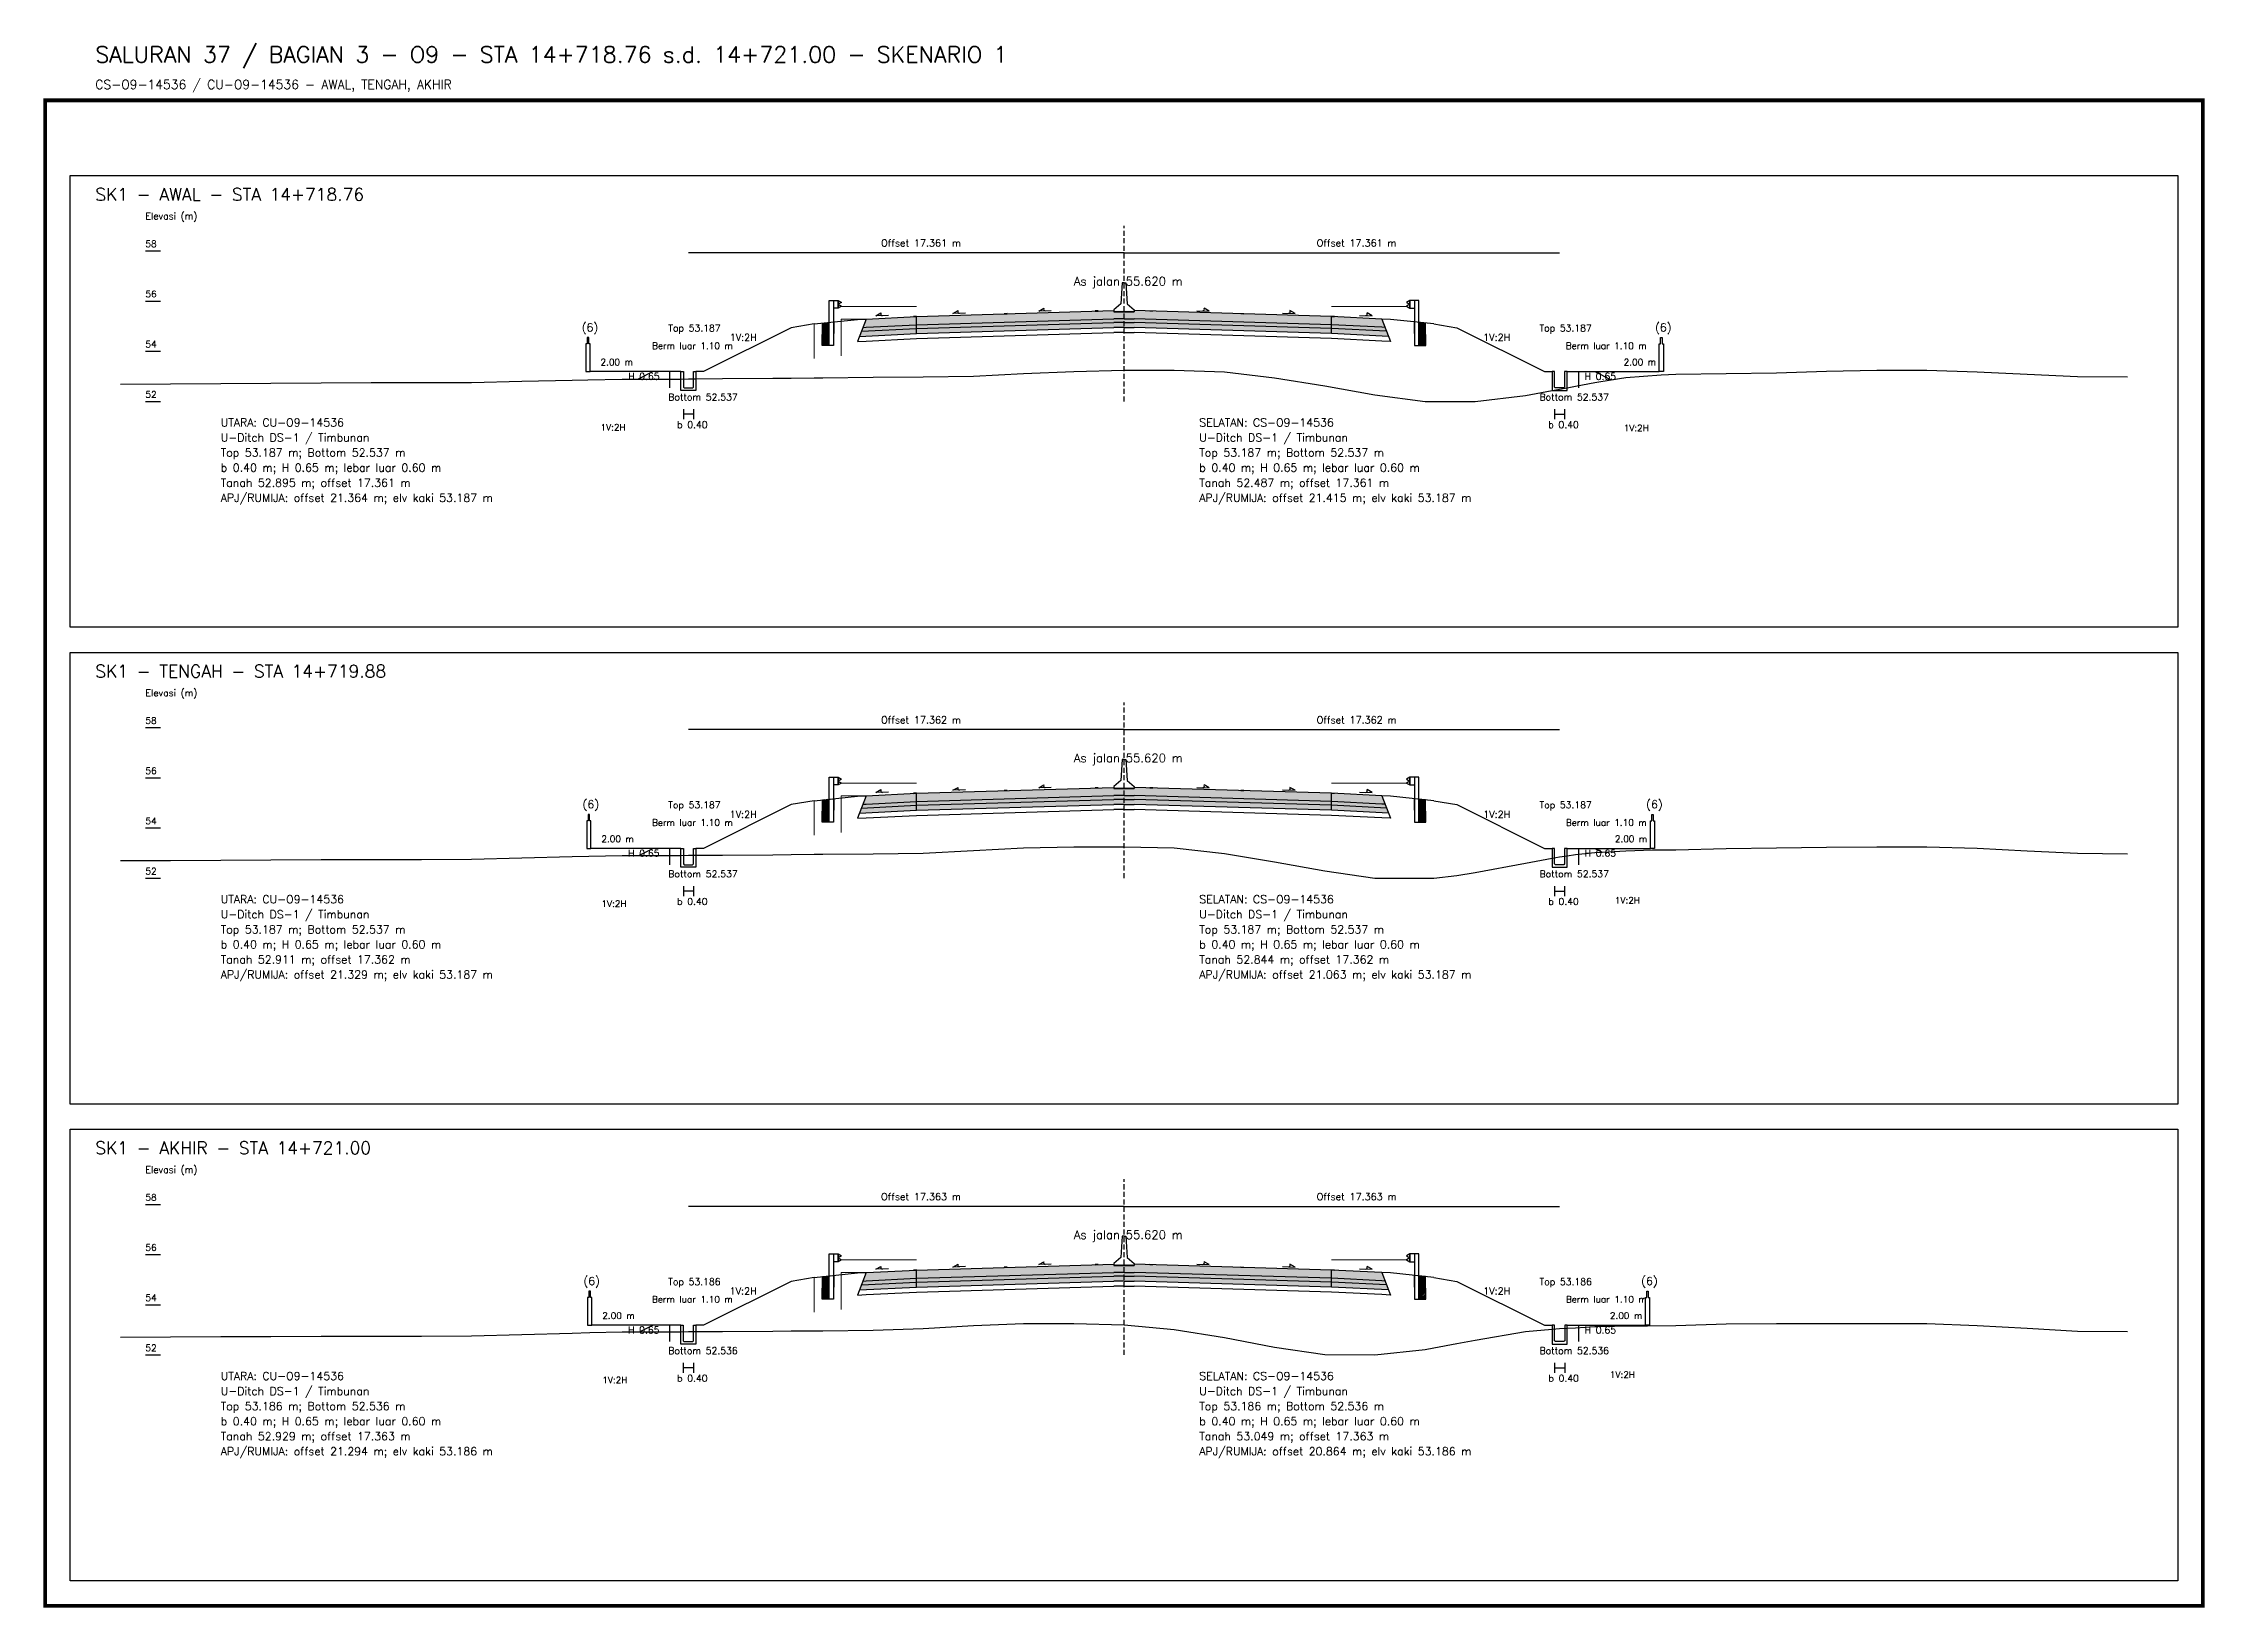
# Model space of a CAD drawing. Header units: metres. Extents: x -24715 to -24517, y 27498 to 30841.
# Drawn here: x -24713.7 to -24627.5, y 27855.2 to 27917.5 of the extents above; entities that cross this region are included whole.
import ezdxf

# ---------------------------------------------------------------- set-up
doc = ezdxf.new("R2010")
doc.units = ezdxf.units.M
doc.linetypes.add('PS_DASH', pattern=[0.3, 0.2, -0.1])
for name, color, linetype, lineweight in [('Dimensi', 230, 'Continuous', 20), ('GRS-ARSIR (HATCH)', 8, 'Continuous', 9), ('Guardrail', 20, 'Continuous', 30), ('HATCH - Beton ramping', 210, 'Continuous', 9), ('HATCH - LFA', 30, 'Continuous', 9), ('HATCH - Pavement', 50, 'Continuous', 9), ('Marka', 20, 'Continuous', 30), ('POT_ALL_GROUP', 2, 'Continuous', 70)]:
    doc.layers.add(name, color=color, linetype=linetype, lineweight=lineweight)
for name, color, linetype in [('POT_ALL_APJ', 2, 'Continuous'), ('POT_ALL_BORDER', 8, 'Continuous'), ('POT_ALL_CHANNEL1', 200, 'Continuous'), ('POT_ALL_DIM', 7, 'Continuous'), ('POT_ALL_GROUND', 1, 'Continuous'), ('POT_ALL_GUIDE', 8, 'Continuous'), ('POT_ALL_ROAD', 4, 'Continuous')]:
    doc.layers.add(name, color=color, linetype=linetype)
doc.styles.get("Standard").update_dxf_attribs({"font": 'simplex.shx'})

# ---------------------------------------------------------------- blocks, each defined once
blk = doc.blocks.new('JALAN_ASLI_TIPIKAL_2OKT_METER')
at = {"layer": 'Guardrail', "lineweight": 9}
h = blk.add_hatch(dxfattribs=at)
h.set_pattern_fill('JIS_LC_20', color=256, scale=0.002)
h.set_pattern_definition([(45, (-29.65569, -21.99233), (-0.02828427, 0.02828427), []), (45, (-29.65489, -21.99233), (-0.02828427, 0.02828427), [])])
h.paths.add_polyline_path([(-12.025, -1.394), (-11.753, -1.394), (-11.753, -0.471), (-12.018, -0.498)])
h = blk.add_hatch(dxfattribs=at)
h.set_pattern_fill('JIS_LC_20', color=256, scale=0.002)
h.set_pattern_definition([(45, (-29.40569, -21.99233), (-0.02828427, 0.02828427), []), (45, (-29.40489, -21.99233), (-0.02828427, 0.02828427), [])])
h.paths.add_polyline_path([(12.018, -0.498), (11.753, -0.471), (11.753, -1.394), (12.025, -1.394)])
at = {"layer": 'HATCH - Beton ramping'}
h = blk.add_hatch(dxfattribs=at)
h.set_pattern_fill('AR-CONC', color=256, scale=0.0005)
h.set_pattern_definition([(50, (-28.949556, -21.99233), (0.09109233, -0.00796954), [0.009525, -0.104775]), (355, (-28.94956, -21.99233), (-0.0176217, 0.09552842), [0.00762, -0.0838203]), (100.45144, (-28.941965, -21.992995), (0.07347062, 0.08755888), [0.008095, -0.08904512]), (46.1842, (-28.94956, -21.96693), (0.13553952, -0.02102116), [0.0142875, -0.1571625]), (96.63556, (-28.93826, -21.96868), (0.11870207, 0.12371306), [0.0121425, -0.1335678]), (351.18415, (-28.94956, -21.96693), (0.11870207, 0.12371306), [0.01143, -0.12572987]), (21, (-28.936856, -21.97328), (0.0758072, -0.0511326), [0.009525, -0.104775]), (326, (-28.93686, -21.97328), (0.03090101, 0.09209398), [0.00762, -0.08382]), (71.45144, (-28.93054, -21.97754), (0.1067082, 0.04096138), [0.008095, -0.08904497]), (37.5, (-28.949556, -21.99233), (0.001544302, 0.04227752), [0, -0.082804, 0, -0.08509, 0, -0.0841375]), (7.5, (-28.949556, -21.99233), (0.03340983, 0.05009029), [0, -0.048514, 0, -0.080899, 0, -0.0320675]), (327.5, (-28.977877, -21.99233), (0.067795298, -0.002864372), [0, -0.03175, 0, -0.09906, 0, -0.131445]), (317.5, (-28.990577, -21.99233), (0.07406459, 0.01271325), [0, -0.041275, 0, -0.065786, 0, -0.093345])])
h.paths.add_polyline_path([(-8.27, -0.566), (-10.401, -0.666), (-10.461, -0.826), (-8.27, -0.716)])
h.paths.add_polyline_path([(-0.4, -0.48), (0, -0.48), (0, -0.33), (-0.4, -0.33), (-8.27, -0.566), (-8.27, -0.716)])
h = blk.add_hatch(dxfattribs=at)
h.set_pattern_fill('AR-CONC', color=256, scale=0.0005)
h.set_pattern_definition([(50, (-28.699556, -21.99233), (0.09109233, -0.00796954), [0.009525, -0.104775]), (355, (-28.69956, -21.99233), (-0.01762171, 0.09552842), [0.00762, -0.0838203]), (100.45144, (-28.691965, -21.992995), (0.07347062, 0.08755888), [0.008095, -0.08904512]), (46.1842, (-28.69956, -21.96693), (0.13553952, -0.02102116), [0.0142875, -0.1571625]), (96.63556, (-28.68826, -21.96868), (0.11870207, 0.12371306), [0.0121425, -0.1335678]), (351.18415, (-28.69956, -21.96693), (0.11870207, 0.12371306), [0.01143, -0.12572987]), (21, (-28.686856, -21.97328), (0.0758072, -0.0511326), [0.009525, -0.104775]), (326, (-28.68686, -21.97328), (0.03090101, 0.09209398), [0.00762, -0.08382]), (71.45144, (-28.68054, -21.97754), (0.10670821, 0.04096138), [0.008095, -0.08904497]), (37.5, (-28.699556, -21.99233), (0.001544302, 0.04227752), [0, -0.082804, 0, -0.08509, 0, -0.0841375]), (7.5, (-28.699556, -21.99233), (0.03340983, 0.050090287), [0, -0.048514, 0, -0.080899, 0, -0.0320675]), (327.5, (-28.727877, -21.99233), (0.067795298, -0.002864372), [0, -0.03175, 0, -0.09906, 0, -0.131445]), (317.5, (-28.740577, -21.99233), (0.07406459, 0.012713246), [0, -0.041275, 0, -0.065786, 0, -0.093345])])
h.paths.add_polyline_path([(8.27, -0.566), (10.401, -0.666), (10.461, -0.826), (8.27, -0.716)])
h.paths.add_polyline_path([(0.4, -0.48), (0, -0.48), (0, -0.33), (0.4, -0.33), (8.27, -0.566), (8.27, -0.716)])
at = {"layer": 'HATCH - LFA'}
h = blk.add_hatch(dxfattribs=at)
h.set_pattern_fill('GRAVEL', color=256, scale=0.0075)
h.set_pattern_definition([(228.012788, (-28.812396, -21.801831), (-1.524, -1.7145), [0.0256291, -2.5372863]), (184.96974, (-28.829541, -21.820881), (2.2859999991, 0.1905000109), [0.04398035, -4.3540537]), (132.510447, (-28.873356, -21.824691), (1.9050000008, -2.0954999993), [0.0310111, -3.0701042]), (267.27369, (-28.947651, -21.872316), (0.1905000004, 3.81), [0.0400503, -3.9649828]), (292.833654, (-28.949556, -21.912321), (-0.9525, 2.286), [0.0392725, -3.8879856]), (357.27369, (-28.934316, -21.948516), (-3.81, 0.1905000004), [0.0400503, -3.9649828]), (37.69424, (-28.894311, -21.950421), (-2.4764999999, -1.9050000001), [0.0529645, -5.24348365]), (72.255328, (-28.852401, -21.918036), (1.3335000004, 4.1909999999), [0.050004, -4.95039425]), (121.429566, (-28.837161, -21.870411), (-1.5240000002, 2.4764999999), [0.040186, -3.9784159]), (175.23636, (-28.858116, -21.836121), (2.0955, -0.1905), [0.0458785, -2.2480453]), (222.397438, (-28.903836, -21.832311), (-2.2859999999, -2.0955000001), [0.05933084, -5.8737579]), (138.814075, (-28.759056, -21.874221), (-1.3335, 1.143), [0.0202503, -2.0047924]), (171.469234, (-28.774296, -21.860886), (2.4765, -0.3809999996), [0.03852615, -3.8140979]), (225, (-28.8124, -21.85517), (0, -0.1905), [0.0269407, -0.242467]), (203.19859, (-28.82573, -21.832311), (0.9525, 0.381), [0.0145081, -1.4362967]), (291.80141, (-28.839066, -21.838026), (-0.1905, 0.5715), [0.0205174, -1.0053565]), (30.96376, (-28.831446, -21.857076), (0.5715, 0.381), [0.033324, -1.0774724]), (161.56505, (-28.80287, -21.83993), (0.381, -0.1905), [0.0240965, -0.5783174]), (16.38954, (-28.949556, -21.838026), (1.905, 0.5715), [0.0337566, -3.341912]), (70.346176, (-28.917171, -21.828501), (-0.762, -2.0955), [0.0283199, -2.8036662]), (293.19859, (-28.80287, -21.801831), (-0.381, 0.9525), [0.029016, -1.4217888]), (343.61046, (-28.791441, -21.828501), (-1.905, 0.5715), [0.0337566, -3.341912]), (339.443955, (-28.949556, -21.956136), (-0.9525, 0.381), [0.0325526, -1.5950801]), (294.77514, (-28.919076, -21.967566), (-0.952500001, 2.0954999995), [0.0272754, -2.7002695]), (66.80141, (-28.800966, -21.992331), (0.381, 0.9525), [0.029016, -1.4217888]), (17.354025, (-28.789536, -21.965661), (-2.4765, -0.762), [0.0319337, -3.1614282]), (69.443955, (-28.89431, -21.992331), (-0.381, -0.9525), [0.0162763, -1.6113564]), (101.30993, (-28.812396, -21.99233), (-0.1905, 0.762), [0.0097136, -0.9616496]), (165.96376, (-28.8143, -21.982806), (0.5715, -0.1905), [0.0392725, -0.7461791]), (186.009006, (-28.852401, -21.973281), (1.905, 0.1905), [0.036395, -3.6031024]), (303.69007, (-28.831446, -21.87422), (-0.1905, 0.381), [0.0274743, -0.6593832]), (353.157227, (-28.816206, -21.897081), (3.2385, -0.3809999998), [0.0479668, -4.7487007]), (60.945396, (-28.76858, -21.902796), (-0.762, -1.3335), [0.0196131, -1.9417044]), (90, (-28.75906, -21.88565), (-0.1905, 0.1905), [0.01143, -0.17907]), (120.256437, (-28.856211, -21.967566), (0.762, -1.3335), [0.026465, -2.6200456]), (48.012787, (-28.869546, -21.944706), (1.524, 1.7145), [0.0512582, -2.5116572]), (0, (-28.83526, -21.9066), (0.1905, 0.1905), [0.04953, -0.14097]), (325.304846, (-28.785726, -21.906606), (1.9050000007, -1.333499999), [0.0301207, -2.9819488]), (254.0546, (-28.76096, -21.92375), (-0.1905, -0.762), [0.0277372, -1.3591238]), (207.645975, (-28.768581, -21.950421), (-3.6195000001, -1.9049999997), [0.0451609, -4.4709348]), (175.426079, (-28.808586, -21.971376), (-2.4765, 0.1905), [0.0477772, -4.7299385])])
h.paths.add_polyline_path([(-8.27, -0.716), (-10.461, -0.826), (-10.54, -1.03), (-8.27, -0.916)])
h.paths.add_polyline_path([(-0.4, -0.68), (0, -0.68), (0, -0.48), (-0.4, -0.48), (-8.27, -0.716), (-8.27, -0.916)])
h = blk.add_hatch(dxfattribs=at)
h.set_pattern_fill('GRAVEL', color=256, scale=0.0075)
h.set_pattern_definition([(228.012788, (-28.562396, -21.801831), (-1.524, -1.7145), [0.0256291, -2.5372863]), (184.96974, (-28.579541, -21.820881), (2.2859999991, 0.1905000109), [0.04398035, -4.3540537]), (132.510447, (-28.623356, -21.824691), (1.9050000008, -2.0954999993), [0.0310111, -3.0701042]), (267.27369, (-28.697651, -21.872316), (0.1905000004, 3.81), [0.04005034, -3.9649828]), (292.833654, (-28.699556, -21.912321), (-0.9525, 2.286), [0.0392725, -3.8879856]), (357.27369, (-28.684316, -21.948516), (-3.81, 0.1905000004), [0.04005034, -3.9649828]), (37.69424, (-28.644311, -21.950421), (-2.4764999999, -1.9050000001), [0.0529645, -5.24348365]), (72.255328, (-28.602401, -21.918036), (1.3335000004, 4.1909999999), [0.050004, -4.95039425]), (121.429566, (-28.587161, -21.870411), (-1.5240000002, 2.4764999999), [0.040186, -3.9784159]), (175.23636, (-28.608116, -21.836121), (2.0955, -0.1905000003), [0.0458785, -2.2480453]), (222.397438, (-28.653836, -21.832311), (-2.2859999999, -2.0955000001), [0.05933084, -5.87375794]), (138.814075, (-28.509056, -21.874221), (-1.3335, 1.143), [0.02025034, -2.0047924]), (171.469234, (-28.524296, -21.860886), (2.4765, -0.3809999996), [0.03852615, -3.8140979]), (225, (-28.5624, -21.85517), (0, -0.1905), [0.0269407, -0.242467]), (203.19859, (-28.57573, -21.832311), (0.9525, 0.381), [0.0145081, -1.4362967]), (291.80141, (-28.589066, -21.838026), (-0.1905, 0.5715), [0.0205174, -1.0053565]), (30.96376, (-28.581446, -21.857076), (0.5715, 0.381), [0.033324, -1.0774724]), (161.56505, (-28.55287, -21.83993), (0.381, -0.1905), [0.0240965, -0.57831736]), (16.38954, (-28.699556, -21.838026), (1.905, 0.5715), [0.0337566, -3.341912]), (70.346176, (-28.667171, -21.828501), (-0.762, -2.0955), [0.0283199, -2.8036662]), (293.19859, (-28.55287, -21.801831), (-0.381, 0.9525), [0.029016, -1.4217888]), (343.61046, (-28.541441, -21.828501), (-1.905, 0.5714999999), [0.0337566, -3.341912]), (339.443955, (-28.699556, -21.956136), (-0.9525, 0.381), [0.03255264, -1.5950801]), (294.77514, (-28.669076, -21.967566), (-0.952500001, 2.0954999995), [0.0272754, -2.7002695]), (66.80141, (-28.550966, -21.992331), (0.381, 0.9525), [0.029016, -1.4217888]), (17.354025, (-28.539536, -21.965661), (-2.4765, -0.7620000002), [0.0319337, -3.1614282]), (69.443955, (-28.64431, -21.992331), (-0.381, -0.9525), [0.0162763, -1.6113564]), (101.30993, (-28.562396, -21.99233), (-0.1905, 0.762), [0.0097136, -0.9616496]), (165.96376, (-28.5643, -21.982806), (0.5715, -0.1905), [0.0392725, -0.7461791]), (186.009006, (-28.602401, -21.973281), (1.905, 0.1905), [0.036395, -3.6031024]), (303.69007, (-28.581446, -21.87422), (-0.1905, 0.381), [0.0274743, -0.6593832]), (353.157227, (-28.566206, -21.897081), (3.2385, -0.3809999998), [0.04796676, -4.7487007]), (60.945396, (-28.51858, -21.902796), (-0.762, -1.3335), [0.0196131, -1.9417044]), (90, (-28.50906, -21.88565), (-0.1905, 0.1905), [0.01143, -0.17907]), (120.256437, (-28.606211, -21.967566), (0.762, -1.3335), [0.026465, -2.62004556]), (48.012787, (-28.619546, -21.944706), (1.524, 1.7145), [0.0512582, -2.5116572]), (0, (-28.58526, -21.9066), (0.1905, 0.1905), [0.04953, -0.14097]), (325.304846, (-28.535726, -21.906606), (1.9050000007, -1.333499999), [0.0301207, -2.98194875]), (254.054604, (-28.51096, -21.92375), (-0.1905, -0.762), [0.0277372, -1.35912375]), (207.645975, (-28.518581, -21.950421), (-3.6195000001, -1.9049999997), [0.0451609, -4.4709348]), (175.426079, (-28.558586, -21.971376), (-2.4765, 0.1905), [0.0477772, -4.7299385])])
h.paths.add_polyline_path([(8.27, -0.716), (10.461, -0.826), (10.54, -1.03), (8.27, -0.916)])
h.paths.add_polyline_path([(0.4, -0.68), (0, -0.68), (0, -0.48), (0.4, -0.48), (8.27, -0.716), (8.27, -0.916)])
at = {"layer": 'HATCH - Pavement'}
h = blk.add_hatch(dxfattribs=at)
h.set_pattern_fill('AR-CONC', color=256, scale=0.001)
h.set_pattern_definition([(50, (-89.43046, -52.62889), (0.18218467, -0.01593909), [0.01905, -0.20955]), (355, (-89.43046, -52.6289), (-0.03524342, 0.19105685), [0.01524, -0.1676406]), (100.45144, (-89.41528, -52.63022), (0.14694125, 0.17511775), [0.01619, -0.17809024]), (46.1842, (-89.43046, -52.5781), (0.27107904, -0.04204233), [0.028575, -0.314325]), (96.63556, (-89.40787, -52.5816), (0.23740413, 0.2474261), [0.024285, -0.2671356]), (351.18415, (-89.43046, -52.5781), (0.2374041, 0.2474261), [0.02286, -0.2514597]), (21, (-89.40506, -52.59079), (0.1516144, -0.1022652), [0.01905, -0.20955]), (326, (-89.40506, -52.5908), (0.06180203, 0.18418797), [0.01524, -0.16764]), (71.45144, (-89.39243, -52.59931), (0.21341642, 0.08192277), [0.01619, -0.17808994]), (37.5, (-89.43046, -52.62889), (0.003088603, 0.08455504), [0, -0.165608, 0, -0.17018, 0, -0.168275]), (7.5, (-89.43046, -52.62889), (0.06681966, 0.100180575), [0, -0.097028, 0, -0.161798, 0, -0.064135]), (327.5, (-89.4871, -52.62889), (0.135590595, -0.005728744), [0, -0.0635, 0, -0.19812, 0, -0.26289]), (317.5, (-89.5125, -52.62889), (0.14812918, 0.02542649), [0, -0.08255, 0, -0.131572, 0, -0.18669])])
h.paths.add_polyline_path([(-8.27, -0.236), (-10.27, -0.336), (-10.401, -0.673), (-10.27, -0.666), (-8.27, -0.566)])
h.paths.add_polyline_path([(-0.4, -0.33), (0, -0.33), (0, 0), (-0.4, 0), (-8.27, -0.236), (-8.27, -0.566)])
h = blk.add_hatch(dxfattribs=at)
h.set_pattern_fill('AR-CONC', color=256, scale=0.001)
h.set_pattern_definition([(50, (-89.18046, -52.62889), (0.18218467, -0.01593909), [0.01905, -0.20955]), (355, (-89.18046, -52.6289), (-0.03524342, 0.19105685), [0.01524, -0.16764058]), (100.45144, (-89.16528, -52.63022), (0.14694125, 0.17511775), [0.01619, -0.17809024]), (46.1842, (-89.18046, -52.5781), (0.27107904, -0.04204233), [0.028575, -0.314325]), (96.63556, (-89.15787, -52.5816), (0.23740413, 0.2474261), [0.024285, -0.2671356]), (351.18415, (-89.18046, -52.5781), (0.2374041, 0.2474261), [0.02286, -0.2514597]), (21, (-89.15506, -52.59079), (0.1516144, -0.1022652), [0.01905, -0.20955]), (326, (-89.15506, -52.5908), (0.06180203, 0.18418797), [0.01524, -0.16764]), (71.45144, (-89.14243, -52.59931), (0.21341642, 0.08192277), [0.01619, -0.17808994]), (37.5, (-89.18046, -52.62889), (0.003088603, 0.08455504), [0, -0.165608, 0, -0.17018, 0, -0.168275]), (7.5, (-89.18046, -52.62889), (0.06681966, 0.100180575), [0, -0.097028, 0, -0.161798, 0, -0.064135]), (327.5, (-89.2371, -52.62889), (0.135590595, -0.005728744), [0, -0.0635, 0, -0.19812, 0, -0.26289]), (317.5, (-89.2625, -52.62889), (0.14812918, 0.02542649), [0, -0.08255, 0, -0.131572, 0, -0.18669])])
h.paths.add_polyline_path([(8.27, -0.236), (10.27, -0.336), (10.401, -0.673), (10.27, -0.666), (8.27, -0.566)])
h.paths.add_polyline_path([(0.4, -0.33), (0, -0.33), (0, 0), (0.4, 0), (8.27, -0.236), (8.27, -0.566)])
at = {"layer": 'Marka'}
h = blk.add_hatch(color=256, dxfattribs=at)
h.dxf.hatch_style = 1
h.paths.add_polyline_path([(-8.27, -0.23), (-8.39, -0.236), (-8.39, -0.242), (-8.27, -0.236)])
h.paths.add_polyline_path([(-4.65, -0.122), (-4.77, -0.125), (-4.77, -0.131), (-4.65, -0.128)])
h.paths.add_polyline_path([(-1.03, -0.019), (-1.03, -0.013), (-1.15, -0.017), (-1.15, -0.023)])
h = blk.add_hatch(color=256, dxfattribs=at)
h.dxf.hatch_style = 1
h.paths.add_polyline_path([(8.27, -0.23), (8.39, -0.236), (8.39, -0.242), (8.27, -0.236)])
h.paths.add_polyline_path([(4.65, -0.122), (4.77, -0.125), (4.77, -0.131), (4.65, -0.128)])
h.paths.add_polyline_path([(1.03, -0.019), (1.03, -0.013), (1.15, -0.017), (1.15, -0.023)])
for p, q in [((-8.27, -0.236), (-0.4, 0)), ((8.27, -0.236), (0.4, 0)), ((-12.353, -0.533), (-10.622, -0.354)), ((-10.27, -0.336), (-10.62, -1.234)), ((-10.62, -0.354), (-10.27, -0.336)), ((-10.461, -0.826), (-8.27, -0.716)), ((-10.401, -0.673), (-10.27, -0.666)), ((-10.27, -0.336), (-8.27, -0.236)), ((-10.27, -0.666), (-8.27, -0.566)), ((-8.27, -0.916), (-8.27, -0.236)), ((-8.27, -0.566), (-0.4, -0.33)), ((-8.27, -0.716), (-0.4, -0.48)), ((-8.27, -0.916), (-0.4, -0.68)), ((0, -0.05), (-0.4, -0.05)), ((0, -0.33), (-0.4, -0.33)), ((0, -0.48), (-0.4, -0.48)), ((0, -0.68), (-0.4, -0.68)), ((0, -0.05), (0.4, -0.05)), ((0, -0.33), (0.4, -0.33)), ((0, -0.48), (0.4, -0.48)), ((0, -0.68), (0.4, -0.68)), ((8.27, -0.566), (0.4, -0.33)), ((8.27, -0.716), (0.4, -0.48)), ((8.27, -0.916), (0.4, -0.68)), ((8.27, -0.916), (8.27, -0.236)), ((10.27, -0.336), (8.27, -0.236)), ((10.27, -0.666), (8.27, -0.566)), ((10.461, -0.826), (8.27, -0.716)), ((10.27, -0.336), (10.62, -1.234)), ((10.62, -0.354), (10.27, -0.336)), ((10.401, -0.673), (10.27, -0.666)), ((12.353, -0.533), (10.622, -0.354)), ((-10.62, -1.234), (-10.27, -1.216)), ((-10.54, -1.03), (-8.27, -0.916)), ((-10.27, -1.216), (-8.27, -1.116)), ((-8.27, -1.116), (-0.4, -0.88)), ((0, -0.88), (-0.4, -0.88)), ((0, -0.88), (0.4, -0.88)), ((8.27, -1.116), (0.4, -0.88)), ((10.54, -1.03), (8.27, -0.916)), ((10.27, -1.216), (8.27, -1.116)), ((10.62, -1.234), (10.27, -1.216))]:
    blk.add_line(p, q)
for points in [[(0, 1.11), (-0.075, 1.11), (-0.125, 0.27), (-0.4, 0.03), (-0.4, -0.05), (0, -0.05)], [(0, 1.11), (0.075, 1.11), (0.125, 0.27), (0.4, 0.03), (0.4, -0.05), (0, -0.05)], [(-6.818, -0.116), (-6.616, 0)], [(-3.401, -0.02), (-3.199, 0.096)], [(3.401, -0.02), (3.199, 0.096)], [(6.818, -0.116), (6.616, 0)], [(-9.887, -0.208), (-9.686, -0.092)], [(-9.387, -0.193), (-9.887, -0.208)], [(-6.318, -0.101), (-6.818, -0.116)], [(-2.901, -0.005), (-3.401, -0.02)], [(2.901, -0.005), (3.401, -0.02)], [(6.318, -0.101), (6.818, -0.116)], [(9.387, -0.193), (9.887, -0.208)], [(9.887, -0.208), (9.686, -0.092)]]:
    blk.add_lwpolyline(points)
for centre, start, end in [((-6.556, -0.037), 148.28164, 271.71836), ((-3.139, 0.059), 148.28164, 271.71836), ((3.139, 0.059), 268.28164, 31.71836), ((6.556, -0.037), 268.28164, 31.71836), ((-9.625, -0.129), 148.28164, 271.71836), ((9.625, -0.129), 268.28164, 31.71836)]:
    blk.add_arc(centre, 0.0711, start, end)
at = {"layer": 'Dimensi'}
for p, q in [((-8.27, 0.168), (-11.27, 0.168)), ((8.27, 0.168), (11.27, 0.168))]:
    blk.add_line(p, q, dxfattribs=at)
at = {"layer": 'GRS-ARSIR (HATCH)'}
for p, q in [((-12.353, -0.533), (-12.353, -1.909)), ((-11.27, -0.336), (-11.27, -1.803)), ((-10.27, -0.336), (-11.27, -0.336))]:
    blk.add_line(p, q, dxfattribs=at)
at = {"layer": 'Guardrail'}
for points in [[(-11.753, -1.394), (-11.753, 0.406), (-11.575, 0.406), (-11.575, -1.394), (-11.753, -1.394)], [(-11.575, 0.406), (-11.397, 0.406), (-11.397, 0.094), (-11.575, 0.094)], [(-11.397, 0.25), (-11.397, 0.406), (-11.262, 0.328), (-11.397, 0.25)], [(-11.397, 0.094), (-11.397, 0.25), (-11.262, 0.172), (-11.397, 0.094)], [(11.397, 0.25), (11.397, 0.406), (11.262, 0.328), (11.397, 0.25)], [(11.397, 0.094), (11.397, 0.25), (11.262, 0.172), (11.397, 0.094)], [(11.575, 0.406), (11.397, 0.406), (11.397, 0.094), (11.575, 0.094)], [(11.753, -1.394), (11.753, 0.406), (11.575, 0.406), (11.575, -1.394), (11.753, -1.394)], [(-11.575, -1.394), (-12.025, -1.394), (-12.018, -0.498), (-11.568, -0.453), (-11.575, -1.394)], [(11.575, -1.394), (12.025, -1.394), (12.018, -0.498), (11.568, -0.453), (11.575, -1.394)]]:
    blk.add_lwpolyline(points, dxfattribs=at)
at = {"layer": 'Marka'}
for points in [[(-8.39, -0.242), (-8.27, -0.236), (-8.27, -0.23), (-8.39, -0.236), (-8.39, -0.242)], [(8.39, -0.242), (8.27, -0.236), (8.27, -0.23), (8.39, -0.236), (8.39, -0.242)]]:
    blk.add_lwpolyline(points, dxfattribs=at)
for points in [[(-4.65, -0.122), (-4.77, -0.125), (-4.77, -0.131), (-4.65, -0.128)], [(-1.03, -0.013), (-1.15, -0.017), (-1.15, -0.023), (-1.03, -0.019)], [(1.03, -0.013), (1.15, -0.017), (1.15, -0.023), (1.03, -0.019)], [(4.65, -0.122), (4.77, -0.125), (4.77, -0.131), (4.65, -0.128)]]:
    blk.add_lwpolyline(points, close=True, dxfattribs=at)

msp = doc.modelspace()

# ---------------------------------------------------------------- linework, layer by layer
at = {"layer": 'POT_ALL_APJ', "linetype": 'Continuous'}
for points in [[(-24692.03504, 27905.55554), (-24692.03504, 27904.45113), (-24691.86504, 27904.45113), (-24691.86504, 27905.55554), (-24691.92004, 27905.55554), (-24691.92004, 27905.80554), (-24691.95004, 27905.80554), (-24691.98004, 27905.80554), (-24691.98004, 27905.55554), (-24692.03504, 27905.55554)], [(-24649.08618, 27905.55554), (-24649.08618, 27904.45113), (-24649.25618, 27904.45113), (-24649.25618, 27905.55554), (-24649.20118, 27905.55554), (-24649.20118, 27905.80554), (-24649.17118, 27905.80554), (-24649.14118, 27905.80554), (-24649.14118, 27905.55554), (-24649.08618, 27905.55554)], [(-24689.34665, 27904.45113), (-24691.86504, 27904.45113)], [(-24651.82511, 27904.45113), (-24649.25618, 27904.45113)], [(-24692.00001, 27886.55486), (-24692.00001, 27885.45045), (-24691.83001, 27885.45045), (-24691.83001, 27886.55486), (-24691.88501, 27886.55486), (-24691.88501, 27886.80486), (-24691.91501, 27886.80486), (-24691.94501, 27886.80486), (-24691.94501, 27886.55486), (-24692.00001, 27886.55486)], [(-24649.43835, 27886.55486), (-24649.43835, 27885.45045), (-24649.60835, 27885.45045), (-24649.60835, 27886.55486), (-24649.55335, 27886.55486), (-24649.55335, 27886.80486), (-24649.52335, 27886.80486), (-24649.49335, 27886.80486), (-24649.49335, 27886.55486), (-24649.43835, 27886.55486)], [(-24689.34799, 27885.45045), (-24691.83001, 27885.45045)], [(-24651.82376, 27885.45045), (-24649.60835, 27885.45045)], [(-24691.96522, 27867.55419), (-24691.96522, 27866.44978), (-24691.79522, 27866.44978), (-24691.79522, 27867.55419), (-24691.85022, 27867.55419), (-24691.85022, 27867.80419), (-24691.88022, 27867.80419), (-24691.91022, 27867.80419), (-24691.91022, 27867.55419), (-24691.96522, 27867.55419)], [(-24649.63646, 27867.55419), (-24649.63646, 27866.44978), (-24649.80646, 27866.44978), (-24649.80646, 27867.55419), (-24649.75146, 27867.55419), (-24649.75146, 27867.80419), (-24649.72146, 27867.80419), (-24649.69146, 27867.80419), (-24649.69146, 27867.55419), (-24649.63646, 27867.55419)], [(-24689.34934, 27866.44978), (-24691.79522, 27866.44978)], [(-24651.82242, 27866.44978), (-24649.80646, 27866.44978)]]:
    msp.add_lwpolyline(points, dxfattribs=at)
at = {"layer": 'POT_ALL_BORDER', "linetype": 'Continuous'}
for points in [[(-24712.58588, 27912.26387), (-24628.58588, 27912.26387), (-24628.58588, 27894.26387), (-24712.58588, 27894.26387), (-24712.58588, 27912.26387)], [(-24712.58588, 27893.26387), (-24628.58588, 27893.26387), (-24628.58588, 27875.26387), (-24712.58588, 27875.26387), (-24712.58588, 27893.26387)], [(-24712.58588, 27874.26387), (-24628.58588, 27874.26387), (-24628.58588, 27856.26387), (-24712.58588, 27856.26387), (-24712.58588, 27874.26387)]]:
    msp.add_lwpolyline(points, dxfattribs=at)
at = {"layer": 'POT_ALL_CHANNEL1', "linetype": 'Continuous'}
for points in [[(-24687.74665, 27904.45113), (-24687.64665, 27904.45113), (-24687.64665, 27903.70113), (-24688.24665, 27903.70113), (-24688.24665, 27904.45113), (-24688.14665, 27904.45113), (-24688.14665, 27903.83113), (-24688.11665, 27903.80113), (-24687.77665, 27903.80113), (-24687.74665, 27903.83113), (-24687.74665, 27904.45113)], [(-24653.42511, 27904.45113), (-24653.52511, 27904.45113), (-24653.52511, 27903.70113), (-24652.92511, 27903.70113), (-24652.92511, 27904.45113), (-24653.02511, 27904.45113), (-24653.02511, 27903.83113), (-24653.05511, 27903.80113), (-24653.39511, 27903.80113), (-24653.42511, 27903.83113), (-24653.42511, 27904.45113)], [(-24687.74799, 27885.45045), (-24687.64799, 27885.45045), (-24687.64799, 27884.70045), (-24688.24799, 27884.70045), (-24688.24799, 27885.45045), (-24688.14799, 27885.45045), (-24688.14799, 27884.83045), (-24688.11799, 27884.80045), (-24687.77799, 27884.80045), (-24687.74799, 27884.83045), (-24687.74799, 27885.45045)], [(-24653.42376, 27885.45045), (-24653.52376, 27885.45045), (-24653.52376, 27884.70045), (-24652.92376, 27884.70045), (-24652.92376, 27885.45045), (-24653.02376, 27885.45045), (-24653.02376, 27884.83045), (-24653.05376, 27884.80045), (-24653.39376, 27884.80045), (-24653.42376, 27884.83045), (-24653.42376, 27885.45045)], [(-24687.74934, 27866.44978), (-24687.64934, 27866.44978), (-24687.64934, 27865.69978), (-24688.24934, 27865.69978), (-24688.24934, 27866.44978), (-24688.14934, 27866.44978), (-24688.14934, 27865.82978), (-24688.11934, 27865.79978), (-24687.77934, 27865.79978), (-24687.74934, 27865.82978), (-24687.74934, 27866.44978)], [(-24653.42242, 27866.44978), (-24653.52242, 27866.44978), (-24653.52242, 27865.69978), (-24652.92242, 27865.69978), (-24652.92242, 27866.44978), (-24653.02242, 27866.44978), (-24653.02242, 27865.82978), (-24653.05242, 27865.79978), (-24653.39242, 27865.79978), (-24653.42242, 27865.82978), (-24653.42242, 27866.44978)]]:
    msp.add_lwpolyline(points, dxfattribs=at)
at = {"layer": 'POT_ALL_DIM', "linetype": 'Continuous'}
for points in [[(-24670.58588, 27909.18387), (-24687.94665, 27909.18387)], [(-24670.58588, 27909.18387), (-24653.22511, 27909.18387)], [(-24688.69665, 27904.45113), (-24688.69665, 27903.80113)], [(-24652.47511, 27904.45113), (-24652.47511, 27903.80113)], [(-24688.14665, 27902.95113), (-24688.14665, 27902.55113)], [(-24687.74665, 27902.75113), (-24688.14665, 27902.75113)], [(-24687.74665, 27902.95113), (-24687.74665, 27902.55113)], [(-24653.42511, 27902.95113), (-24653.42511, 27902.55113)], [(-24653.42511, 27902.75113), (-24653.02511, 27902.75113)], [(-24653.02511, 27902.95113), (-24653.02511, 27902.55113)], [(-24670.58588, 27890.18387), (-24687.94799, 27890.18387)], [(-24670.58588, 27890.18387), (-24653.22376, 27890.18387)], [(-24688.69799, 27885.45045), (-24688.69799, 27884.80045)], [(-24652.47376, 27885.45045), (-24652.47376, 27884.80045)], [(-24688.14799, 27883.95045), (-24688.14799, 27883.55045)], [(-24687.74799, 27883.75045), (-24688.14799, 27883.75045)], [(-24687.74799, 27883.95045), (-24687.74799, 27883.55045)], [(-24653.42376, 27883.95045), (-24653.42376, 27883.55045)], [(-24653.42376, 27883.75045), (-24653.02376, 27883.75045)], [(-24653.02376, 27883.95045), (-24653.02376, 27883.55045)], [(-24670.58588, 27871.18387), (-24687.94934, 27871.18387)], [(-24670.58588, 27871.18387), (-24653.22242, 27871.18387)], [(-24688.69934, 27866.44978), (-24688.69934, 27865.79978)], [(-24652.47242, 27866.44978), (-24652.47242, 27865.79978)], [(-24688.14934, 27864.94978), (-24688.14934, 27864.54978)], [(-24687.74934, 27864.74978), (-24688.14934, 27864.74978)], [(-24687.74934, 27864.94978), (-24687.74934, 27864.54978)], [(-24653.42242, 27864.94978), (-24653.42242, 27864.54978)], [(-24653.42242, 27864.74978), (-24653.02242, 27864.74978)], [(-24653.02242, 27864.94978), (-24653.02242, 27864.54978)]]:
    msp.add_lwpolyline(points, dxfattribs=at)
at = {"layer": 'POT_ALL_GROUND', "linetype": 'Continuous'}
for points in [[(-24710.58588, 27903.95619), (-24708.58588, 27903.96799), (-24706.58588, 27903.98053), (-24704.58588, 27903.99325), (-24702.58588, 27904.00597), (-24700.58588, 27904.01197), (-24698.58588, 27904.01352), (-24696.58588, 27904.02113), (-24694.58588, 27904.06577), (-24692.58588, 27904.11622), (-24691.95004, 27904.129), (-24690.58588, 27904.14673), (-24689.95004, 27904.14943), (-24689.34665, 27904.15198), (-24688.58588, 27904.15521), (-24688.24665, 27904.15664), (-24687.94665, 27904.15868), (-24687.64665, 27904.16074), (-24686.58588, 27904.17051), (-24684.58588, 27904.1871), (-24683.85579, 27904.19401), (-24682.93915, 27904.2036), (-24682.58588, 27904.20729), (-24680.58588, 27904.22822), (-24678.58588, 27904.24914), (-24676.58588, 27904.27419), (-24674.58588, 27904.37004), (-24672.58588, 27904.45258), (-24670.58588, 27904.51387), (-24668.58588, 27904.51387), (-24666.58588, 27904.44094), (-24664.58588, 27904.20015), (-24662.58588, 27903.88822), (-24660.58588, 27903.53037), (-24658.58588, 27903.26387), (-24658.2326, 27903.26387), (-24657.31596, 27903.26387), (-24656.58588, 27903.26387), (-24654.58588, 27903.50308), (-24653.52511, 27903.696), (-24653.22511, 27903.75089), (-24652.92511, 27903.8086), (-24652.58588, 27903.8743), (-24651.82511, 27904.02024), (-24651.17118, 27904.12415), (-24650.58588, 27904.21697), (-24649.17118, 27904.32398), (-24648.58588, 27904.34546), (-24646.58588, 27904.38181), (-24644.58588, 27904.40186), (-24642.58588, 27904.46742), (-24640.58588, 27904.50514), (-24638.58588, 27904.50905), (-24636.58588, 27904.44835), (-24634.58588, 27904.35465), (-24632.58588, 27904.25988), (-24630.58588, 27904.24019)], [(-24710.58588, 27884.96276), (-24708.58588, 27884.97456), (-24706.58588, 27884.98636), (-24704.58588, 27884.99841), (-24702.58588, 27885.01087), (-24700.58588, 27885.01183), (-24698.58588, 27885.01287), (-24696.58588, 27885.01722), (-24694.58588, 27885.07229), (-24692.58588, 27885.12844), (-24691.91501, 27885.14193), (-24690.58588, 27885.16406), (-24689.91501, 27885.1669), (-24689.34799, 27885.1693), (-24688.58588, 27885.17253), (-24688.24799, 27885.17397), (-24687.94799, 27885.17524), (-24687.64799, 27885.17651), (-24686.58588, 27885.18338), (-24684.58588, 27885.20091), (-24683.85579, 27885.20697), (-24682.93915, 27885.21505), (-24682.58588, 27885.21875), (-24680.58588, 27885.23967), (-24678.58588, 27885.26059), (-24676.58588, 27885.37112), (-24674.58588, 27885.46951), (-24672.58588, 27885.51387), (-24670.58588, 27885.51387), (-24668.58588, 27885.47201), (-24666.58588, 27885.24655), (-24664.58588, 27884.91541), (-24662.58588, 27884.55332), (-24660.58588, 27884.265), (-24658.58588, 27884.26387), (-24658.2326, 27884.26387), (-24657.31596, 27884.37386), (-24656.58588, 27884.49406), (-24654.58588, 27884.86504), (-24653.52376, 27885.06053), (-24653.22376, 27885.1082), (-24652.92376, 27885.15587), (-24652.58588, 27885.20722), (-24651.82376, 27885.28353), (-24651.52335, 27885.3002), (-24650.58588, 27885.35234), (-24649.52335, 27885.38744), (-24648.58588, 27885.38908), (-24646.58588, 27885.4439), (-24644.58588, 27885.4699), (-24642.58588, 27885.49337), (-24640.58588, 27885.51387), (-24638.58588, 27885.51387), (-24636.58588, 27885.46252), (-24634.58588, 27885.34813), (-24632.58588, 27885.25866), (-24630.58588, 27885.23702)], [(-24710.58588, 27865.96933), (-24708.58588, 27865.98113), (-24706.58588, 27865.99293), (-24704.58588, 27866.00473), (-24702.58588, 27866.01151), (-24700.58588, 27866.01291), (-24698.58588, 27866.01289), (-24696.58588, 27866.02107), (-24694.58588, 27866.07881), (-24692.58588, 27866.13618), (-24691.88022, 27866.15485), (-24690.58588, 27866.18087), (-24689.88022, 27866.18438), (-24689.34934, 27866.18663), (-24688.58588, 27866.18986), (-24688.24934, 27866.19129), (-24687.94934, 27866.19256), (-24687.64934, 27866.19383), (-24686.58588, 27866.19876), (-24684.58588, 27866.21472), (-24683.85579, 27866.22078), (-24682.93915, 27866.22838), (-24682.58588, 27866.23132), (-24680.58588, 27866.25112), (-24678.58588, 27866.31382), (-24676.58588, 27866.44149), (-24674.58588, 27866.51387), (-24672.58588, 27866.51387), (-24670.58588, 27866.46755), (-24668.58588, 27866.28352), (-24666.58588, 27865.96381), (-24664.58588, 27865.57627), (-24662.58588, 27865.27758), (-24660.58588, 27865.26387), (-24658.58588, 27865.48504), (-24658.2326, 27865.5466), (-24657.31596, 27865.71506), (-24656.58588, 27865.85578), (-24654.58588, 27866.19748), (-24653.52242, 27866.29635), (-24653.22242, 27866.313), (-24652.92242, 27866.32964), (-24652.58588, 27866.34832), (-24651.82242, 27866.39259), (-24651.72146, 27866.39933), (-24650.58588, 27866.42921), (-24649.72146, 27866.43072), (-24648.58588, 27866.44365), (-24646.58588, 27866.50599), (-24644.58588, 27866.51387), (-24642.58588, 27866.51387), (-24640.58588, 27866.51387), (-24638.58588, 27866.51387), (-24636.58588, 27866.43847), (-24634.58588, 27866.3342), (-24632.58588, 27866.21736), (-24630.58588, 27866.19594)]]:
    msp.add_lwpolyline(points, dxfattribs=at)
at = {"layer": 'POT_ALL_GROUP', "linetype": 'Continuous', "lineweight": 70, "const_width": 0.15}
msp.add_lwpolyline([(-24713.58588, 27915.26387), (-24627.58588, 27915.26387), (-24627.58588, 27855.26387), (-24713.58588, 27855.26387), (-24713.58588, 27915.26387)], dxfattribs=at)
at = {"layer": 'POT_ALL_GUIDE', "linetype": 'PS_DASH'}
for points in [[(-24670.58588, 27903.26387), (-24670.58588, 27910.26387)], [(-24670.58588, 27884.26387), (-24670.58588, 27891.26387)], [(-24670.58588, 27865.26387), (-24670.58588, 27872.26387)]]:
    msp.add_lwpolyline(points, dxfattribs=at)
at = {"layer": 'POT_ALL_GUIDE', "linetype": 'Continuous'}
for points in [[(-24709.58588, 27909.26387), (-24708.98588, 27909.26387)], [(-24709.58588, 27907.26387), (-24708.98588, 27907.26387)], [(-24709.58588, 27905.26387), (-24708.98588, 27905.26387)], [(-24709.58588, 27903.26387), (-24708.98588, 27903.26387)], [(-24709.58588, 27890.26387), (-24708.98588, 27890.26387)], [(-24709.58588, 27888.26387), (-24708.98588, 27888.26387)], [(-24709.58588, 27886.26387), (-24708.98588, 27886.26387)], [(-24709.58588, 27884.26387), (-24708.98588, 27884.26387)], [(-24709.58588, 27871.26387), (-24708.98588, 27871.26387)], [(-24709.58588, 27869.26387), (-24708.98588, 27869.26387)], [(-24709.58588, 27867.26387), (-24708.98588, 27867.26387)], [(-24709.58588, 27865.26387), (-24708.98588, 27865.26387)]]:
    msp.add_lwpolyline(points, dxfattribs=at)
at = {"layer": 'POT_ALL_ROAD', "linetype": 'Continuous'}
for points in [[(-24682.93915, 27906.35048), (-24683.85579, 27906.19655), (-24687.34665, 27904.45113), (-24687.64665, 27904.45113)], [(-24658.2326, 27906.35048), (-24657.31596, 27906.19655), (-24653.82511, 27904.45113), (-24653.52511, 27904.45113)], [(-24689.34665, 27904.45113), (-24689.95004, 27904.14943)], [(-24688.24665, 27904.45113), (-24689.34665, 27904.45113)], [(-24652.92511, 27904.45113), (-24651.82511, 27904.45113)], [(-24651.82511, 27904.45113), (-24651.17118, 27904.12415)], [(-24682.93915, 27887.35048), (-24683.85579, 27887.19655), (-24687.34799, 27885.45045), (-24687.64799, 27885.45045)], [(-24658.2326, 27887.35048), (-24657.31596, 27887.19655), (-24653.82376, 27885.45045), (-24653.52376, 27885.45045)], [(-24689.34799, 27885.45045), (-24689.91501, 27885.1669)], [(-24688.24799, 27885.45045), (-24689.34799, 27885.45045)], [(-24652.92376, 27885.45045), (-24651.82376, 27885.45045)], [(-24651.82376, 27885.45045), (-24651.52335, 27885.3002)], [(-24682.93915, 27868.35048), (-24683.85579, 27868.19655), (-24687.34934, 27866.44978), (-24687.64934, 27866.44978)], [(-24658.2326, 27868.35048), (-24657.31596, 27868.19655), (-24653.82242, 27866.44978), (-24653.52242, 27866.44978)], [(-24689.34934, 27866.44978), (-24689.88022, 27866.18438)], [(-24688.24934, 27866.44978), (-24689.34934, 27866.44978)], [(-24652.92242, 27866.44978), (-24651.82242, 27866.44978)], [(-24651.82242, 27866.44978), (-24651.72146, 27866.39933)]]:
    msp.add_lwpolyline(points, dxfattribs=at)

# ---------------------------------------------------------------- block references
at = {"layer": 'POT_ALL_ROAD'}
for p in [(-24670.58588, 27906.88387), (-24670.58588, 27887.88387), (-24670.58588, 27868.88387)]:
    msp.add_blockref('JALAN_ASLI_TIPIKAL_2OKT_METER', p, dxfattribs=at)

# ---------------------------------------------------------------- texts
at = {"layer": 'POT_ALL_APJ'}
for s, height, p in [('(6)', 0.32, (-24692.20004, 27906.05113)), ('(6)', 0.32, (-24649.42118, 27906.05113)), ('2.00 m', 0.26, (-24691.45004, 27904.70113)), ('2.00 m', 0.26, (-24650.67118, 27904.70113)), ('(6)', 0.32, (-24692.16501, 27887.05045)), ('(6)', 0.32, (-24649.77335, 27887.05045)), ('2.00 m', 0.26, (-24691.41501, 27885.70045)), ('2.00 m', 0.26, (-24651.02335, 27885.70045)), ('(6)', 0.32, (-24692.13022, 27868.04978)), ('(6)', 0.32, (-24649.97146, 27868.04978)), ('2.00 m', 0.26, (-24691.38022, 27866.69978)), ('2.00 m', 0.26, (-24651.22146, 27866.69978))]:
    msp.add_text(s, height=height, dxfattribs=at).set_placement(p)
at = {"layer": 'POT_ALL_CHANNEL1'}
for s, height, p in [('Top 53.187', 0.27, (-24688.74665, 27906.05113)), ('Top 53.187', 0.27, (-24654.02511, 27906.05113)), ('Bottom 52.537', 0.27, (-24688.74665, 27903.30113)), ('Bottom 52.537', 0.27, (-24654.02511, 27903.30113)), ('UTARA: CU-O9-14536', 0.32, (-24706.58588, 27902.26387)), ('SELATAN: CS-O9-14536', 0.32, (-24667.58588, 27902.26387)), ('Top 53.187', 0.27, (-24688.74799, 27887.05045)), ('Top 53.187', 0.27, (-24654.02376, 27887.05045)), ('Bottom 52.537', 0.27, (-24688.74799, 27884.30045)), ('Bottom 52.537', 0.27, (-24654.02376, 27884.30045)), ('UTARA: CU-O9-14536', 0.32, (-24706.58588, 27883.26387)), ('SELATAN: CS-O9-14536', 0.32, (-24667.58588, 27883.26387)), ('Top 53.186', 0.27, (-24688.74934, 27868.04978)), ('Top 53.186', 0.27, (-24654.02242, 27868.04978)), ('Bottom 52.536', 0.27, (-24688.74934, 27865.29978)), ('Bottom 52.536', 0.27, (-24654.02242, 27865.29978)), ('UTARA: CU-O9-14536', 0.32, (-24706.58588, 27864.26387)), ('SELATAN: CS-O9-14536', 0.32, (-24667.58588, 27864.26387))]:
    msp.add_text(s, height=height, dxfattribs=at).set_placement(p)
at = {"layer": 'POT_ALL_DIM'}
for s, height, p in [('SK1 - AWAL - STA 14+718.76', 0.5, (-24711.58588, 27911.26387)), ('Elevasi (m)', 0.27, (-24709.58588, 27910.51387)), ('58', 0.26, (-24709.58588, 27909.41387)), ('Offset 17.361 m', 0.28, (-24680.26626, 27909.43387)), ('Offset 17.361 m', 0.28, (-24662.90549, 27909.43387)), ('56', 0.26, (-24709.58588, 27907.41387)), ('As jalan 55.620 m', 0.34, (-24672.58588, 27907.88387)), ('1V:2H', 0.28, (-24686.30122, 27905.67384)), ('1V:2H', 0.28, (-24656.27053, 27905.67384)), ('54', 0.26, (-24709.58588, 27905.41387)), ('Berm luar 1.10 m', 0.26, (-24689.39665, 27905.35113)), ('Berm luar 1.10 m', 0.26, (-24652.97511, 27905.35113)), ('H 0.65', 0.27, (-24690.34665, 27904.12613)), ('H 0.65', 0.27, (-24652.22511, 27904.12613)), ('52', 0.26, (-24709.58588, 27903.41387)), ('1V:2H', 0.26, (-24691.45004, 27902.09943)), ('b 0.40', 0.27, (-24688.39665, 27902.20113)), ('b 0.40', 0.27, (-24653.67511, 27902.20113)), ('1V:2H', 0.26, (-24650.67118, 27902.07415)), ('U-Ditch DS-1 / Timbunan', 0.32, (-24706.58588, 27901.66387)), ('U-Ditch DS-1 / Timbunan', 0.32, (-24667.58588, 27901.66387)), ('Top 53.187 m; Bottom 52.537 m', 0.32, (-24706.58588, 27901.06387)), ('b 0.40 m; H 0.65 m; lebar luar 0.60 m', 0.32, (-24706.58588, 27900.46387)), ('Top 53.187 m; Bottom 52.537 m', 0.32, (-24667.58588, 27901.06387)), ('b 0.40 m; H 0.65 m; lebar luar 0.60 m', 0.32, (-24667.58588, 27900.46387)), ('Tanah 52.895 m; offset 17.361 m', 0.32, (-24706.58588, 27899.86387)), ('Tanah 52.487 m; offset 17.361 m', 0.32, (-24667.58588, 27899.86387)), ('APJ/RUMIJA: offset 21.364 m; elv kaki 53.187 m', 0.32, (-24706.58588, 27899.26387)), ('APJ/RUMIJA: offset 21.415 m; elv kaki 53.187 m', 0.32, (-24667.58588, 27899.26387)), ('SK1 - TENGAH - STA 14+719.88', 0.5, (-24711.58588, 27892.26387)), ('Elevasi (m)', 0.27, (-24709.58588, 27891.51387)), ('58', 0.26, (-24709.58588, 27890.41387)), ('Offset 17.362 m', 0.28, (-24680.26693, 27890.43387)), ('Offset 17.362 m', 0.28, (-24662.90482, 27890.43387)), ('56', 0.26, (-24709.58588, 27888.41387)), ('As jalan 55.620 m', 0.34, (-24672.58588, 27888.88387)), ('1V:2H', 0.28, (-24686.30189, 27886.6735)), ('1V:2H', 0.28, (-24656.26986, 27886.6735)), ('54', 0.26, (-24709.58588, 27886.41387)), ('Berm luar 1.10 m', 0.26, (-24689.39799, 27886.35045)), ('Berm luar 1.10 m', 0.26, (-24652.97376, 27886.35045)), ('H 0.65', 0.27, (-24690.34799, 27885.12545)), ('H 0.65', 0.27, (-24652.22376, 27885.12545)), ('52', 0.26, (-24709.58588, 27884.41387)), ('1V:2H', 0.26, (-24691.41501, 27883.1169)), ('b 0.40', 0.27, (-24688.39799, 27883.20045)), ('b 0.40', 0.27, (-24653.67376, 27883.20045)), ('1V:2H', 0.26, (-24651.02335, 27883.2502)), ('U-Ditch DS-1 / Timbunan', 0.32, (-24706.58588, 27882.66387)), ('U-Ditch DS-1 / Timbunan', 0.32, (-24667.58588, 27882.66387)), ('Top 53.187 m; Bottom 52.537 m', 0.32, (-24706.58588, 27882.06387)), ('b 0.40 m; H 0.65 m; lebar luar 0.60 m', 0.32, (-24706.58588, 27881.46387)), ('Top 53.187 m; Bottom 52.537 m', 0.32, (-24667.58588, 27882.06387)), ('b 0.40 m; H 0.65 m; lebar luar 0.60 m', 0.32, (-24667.58588, 27881.46387)), ('Tanah 52.911 m; offset 17.362 m', 0.32, (-24706.58588, 27880.86387)), ('Tanah 52.844 m; offset 17.362 m', 0.32, (-24667.58588, 27880.86387)), ('APJ/RUMIJA: offset 21.329 m; elv kaki 53.187 m', 0.32, (-24706.58588, 27880.26387)), ('APJ/RUMIJA: offset 21.063 m; elv kaki 53.187 m', 0.32, (-24667.58588, 27880.26387)), ('SK1 - AKHIR - STA 14+721.00', 0.5, (-24711.58588, 27873.26387)), ('Elevasi (m)', 0.27, (-24709.58588, 27872.51387)), ('58', 0.26, (-24709.58588, 27871.41387)), ('Offset 17.363 m', 0.28, (-24680.26761, 27871.43387)), ('Offset 17.363 m', 0.28, (-24662.90415, 27871.43387)), ('56', 0.26, (-24709.58588, 27869.41387)), ('As jalan 55.620 m', 0.34, (-24672.58588, 27869.88387)), ('1V:2H', 0.28, (-24686.30256, 27867.67317)), ('1V:2H', 0.28, (-24656.26919, 27867.67317)), ('54', 0.26, (-24709.58588, 27867.41387)), ('Berm luar 1.10 m', 0.26, (-24689.39934, 27867.34978)), ('Berm luar 1.10 m', 0.26, (-24652.97242, 27867.34978)), ('H 0.65', 0.27, (-24690.34934, 27866.12478)), ('H 0.65', 0.27, (-24652.22242, 27866.12478)), ('52', 0.26, (-24709.58588, 27865.41387)), ('1V:2H', 0.26, (-24691.38022, 27864.13438)), ('b 0.40', 0.27, (-24688.39934, 27864.19978)), ('b 0.40', 0.27, (-24653.67242, 27864.19978)), ('1V:2H', 0.26, (-24651.22146, 27864.34933)), ('U-Ditch DS-1 / Timbunan', 0.32, (-24706.58588, 27863.66387)), ('U-Ditch DS-1 / Timbunan', 0.32, (-24667.58588, 27863.66387)), ('Top 53.186 m; Bottom 52.536 m', 0.32, (-24706.58588, 27863.06387)), ('b 0.40 m; H 0.65 m; lebar luar 0.60 m', 0.32, (-24706.58588, 27862.46387)), ('Top 53.186 m; Bottom 52.536 m', 0.32, (-24667.58588, 27863.06387)), ('b 0.40 m; H 0.65 m; lebar luar 0.60 m', 0.32, (-24667.58588, 27862.46387)), ('Tanah 52.929 m; offset 17.363 m', 0.32, (-24706.58588, 27861.86387)), ('Tanah 53.049 m; offset 17.363 m', 0.32, (-24667.58588, 27861.86387)), ('APJ/RUMIJA: offset 21.294 m; elv kaki 53.186 m', 0.32, (-24706.58588, 27861.26387)), ('APJ/RUMIJA: offset 20.864 m; elv kaki 53.186 m', 0.32, (-24667.58588, 27861.26387))]:
    msp.add_text(s, height=height, dxfattribs=at).set_placement(p)
at = {"layer": 'POT_ALL_GROUP', "lineweight": 0}
for s, height, p in [('SALURAN 37 / BAGIAN 3 - O9 - STA 14+718.76 s.d. 14+721.00 - SKENARIO 1', 0.65, (-24711.58588, 27916.76387)), ('CS-O9-14536 / CU-O9-14536 - AWAL, TENGAH, AKHIR', 0.36, (-24711.58588, 27915.71387))]:
    msp.add_text(s, height=height, dxfattribs=at).set_placement(p)

doc.saveas('drawing.dxf')
